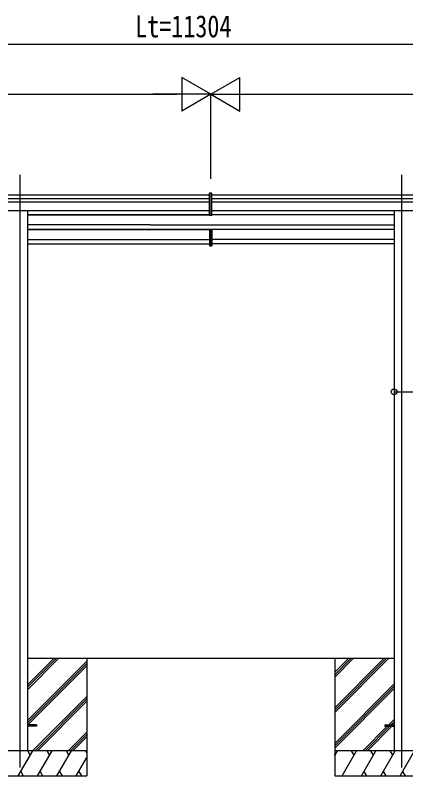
# Model space of a CAD drawing. Units: millimetres, scale not verified. Extents: x -16820 to 16820, y -11880 to 11880.
# Drawn here: x 11 to 2343, y -8343 to -3800 of the extents above; entities that cross this region are included whole.
import ezdxf
from ezdxf.enums import TextEntityAlignment as Align

# ---------------------------------------------------------------- set-up
doc = ezdxf.new("R2010")
doc.units = ezdxf.units.MM
doc.header["$LTSCALE"] = 40
for name, color, linetype in [('0-3_YKK_12', 2, 'Continuous'), ('0-4_YKK_13', 4, 'Continuous'), ('0-5_YKK_A1', 4, 'Continuous'), ('0-6_YKK_D', 6, 'Continuous')]:
    doc.layers.add(name, color=color, linetype=linetype)
doc.styles.add('ＭＳ ゴシック', font='')
doc.styles.get('ＭＳ ゴシック').set_extended_font_data('MS Gothic')

msp = doc.modelspace()

# ---------------------------------------------------------------- linework, layer by layer
at = {"layer": '0-3_YKK_12'}
for p, q in [((38.51, -4753.91), (38.51, -5231.65)), ((2318.51, -4753.91), (2318.51, -5231.65)), ((38.51, -5231.65), (38.51, -8293.43)), ((2318.51, -5231.65), (2318.51, -8293.43))]:
    msp.add_line(p, q, dxfattribs=at)
at = {"layer": '0-4_YKK_13'}
for p, q in [((1178.51, -4862.88), (1171.01, -4863.39)), ((1171.01, -4993.28), (1171.01, -4863.39)), ((1186.01, -4863.39), (1178.51, -4862.88)), ((1178.51, -4862.88), (1178.51, -4993.78)), ((1186.01, -4993.28), (1186.01, -4863.39)), ((1171.01, -5082.14), (1171.01, -5176.75)), ((1176.01, -5081.14), (1172.01, -5081.14)), ((1178.51, -5080.08), (1178.51, -5177.26)), ((1181.01, -5081.11), (1185.01, -5081.14)), ((1186.01, -5082.14), (1186.01, -5176.75)), ((1171.01, -5176.76), (1178.51, -5177.26)), ((1178.51, -5177.26), (1186.01, -5176.76)), ((138.51, -8038.93), (83.51, -8038.93)), ((138.51, -8038.93), (138.51, -8047.93)), ((2218.51, -8038.93), (2218.51, -8047.93)), ((2218.51, -8038.93), (2273.51, -8038.93)), ((138.51, -8047.93), (83.51, -8047.93)), ((2218.51, -8047.93), (2273.51, -8047.93))]:
    msp.add_line(p, q, dxfattribs=at)
for points in [[(1171.01, -4993.28), (1178.51, -4993.78), (1186.01, -4993.28)], [(1176.01, -5081.12), (1176.01, -5080.55), (1176.01, -5080.1)], [(1181.01, -5081.12), (1181.01, -5080.55), (1181.01, -5080.1)]]:
    msp.add_lwpolyline(points, dxfattribs=at)
for centre, major_axis, start_param, end_param in [((1172.01, -5082.14), (0.909, 0.42), 1.1412323, 2.7120287), ((1185.01, -5082.14), (0.909, -0.42), 0.429564, 2.0003603)]:
    msp.add_ellipse(centre, major_axis=major_axis, ratio=0.991593, start_param=start_param, end_param=end_param, dxfattribs=at)
at = {"layer": '0-5_YKK_A1'}
for p, q in [((-4385.59, -4872.22), (1171.01, -4872.22)), ((-4369.59, -4895.1), (1171.01, -4895.1)), ((1186.01, -4872.22), (6742.61, -4872.22)), ((1186.01, -4895.1), (6726.61, -4895.1)), ((-4369.59, -4915.25), (1171.01, -4915.25)), ((1186.01, -4915.25), (6726.61, -4915.25)), ((-4369.59, -4966.46), (1171.01, -4966.46)), ((83.71, -4966.46), (83.71, -8193.43)), ((83.71, -4992.37), (1171.01, -4992.37)), ((83.73, -4990.78), (1171.01, -4990.78)), ((92.46, -4990.78), (92.46, -4992.37)), ((100.61, -4990.78), (100.61, -4992.37)), ((272.46, -4990.78), (272.46, -4992.37)), ((280.61, -4990.78), (280.61, -4992.37)), ((452.46, -4990.78), (452.46, -4992.37)), ((460.61, -4990.78), (460.61, -4992.37)), ((632.46, -4990.78), (632.46, -4992.37)), ((640.61, -4990.78), (640.61, -4992.37)), ((812.46, -4990.78), (812.46, -4992.37)), ((812.46, -4990.78), (812.46, -4992.37)), ((820.61, -4990.78), (820.61, -4992.37)), ((820.61, -4990.78), (820.61, -4992.37)), ((992.46, -4990.78), (992.46, -4992.37)), ((992.46, -4990.78), (992.46, -4992.37)), ((1000.61, -4990.78), (1000.61, -4992.37)), ((1000.61, -4990.78), (1000.61, -4992.37)), ((1186.01, -4966.46), (6726.61, -4966.46)), ((1186.01, -4990.78), (2273.33, -4990.78)), ((2273.31, -4992.37), (1186.01, -4992.37)), ((1352.46, -4990.78), (1352.46, -4992.37)), ((1360.61, -4990.78), (1360.61, -4992.37)), ((1532.46, -4990.78), (1532.46, -4992.37)), ((1540.61, -4990.78), (1540.61, -4992.37)), ((1712.46, -4990.78), (1712.46, -4992.37)), ((1720.61, -4990.78), (1720.61, -4992.37)), ((1892.46, -4990.78), (1892.46, -4992.37)), ((1900.61, -4990.78), (1900.61, -4992.37)), ((2072.46, -4990.78), (2072.46, -4992.37)), ((2080.61, -4990.78), (2080.61, -4992.37)), ((2252.46, -4990.78), (2252.46, -4992.37)), ((2260.61, -4990.78), (2260.61, -4992.37)), ((818.51, -5051.15), (83.71, -5051.15)), ((83.71, -5077.39), (1178.51, -5077.39)), ((83.71, -5080.1), (1178.51, -5080.1)), ((92.46, -5077.39), (92.46, -5080.1)), ((100.61, -5077.39), (100.61, -5080.1)), ((272.46, -5077.39), (272.46, -5080.1)), ((280.61, -5077.39), (280.61, -5080.1)), ((452.46, -5077.39), (452.46, -5080.1)), ((460.61, -5077.39), (460.61, -5080.1)), ((632.46, -5077.39), (632.46, -5080.1)), ((640.61, -5077.39), (640.61, -5080.1)), ((812.46, -5077.39), (812.46, -5080.1)), ((818.51, -5051.15), (2273.32, -5051.08)), ((820.61, -5077.39), (820.61, -5080.1)), ((992.46, -5077.39), (992.46, -5080.1)), ((1000.61, -5077.39), (1000.61, -5080.1)), ((1172.46, -5077.39), (1172.46, -5080.1)), ((1178.51, -5077.39), (2273.32, -5077.39)), ((2273.31, -5080.1), (1178.51, -5080.1)), ((1180.61, -5077.39), (1180.61, -5080.1)), ((1352.46, -5077.39), (1352.46, -5080.1)), ((1360.61, -5077.39), (1360.61, -5080.1)), ((1532.46, -5077.39), (1532.46, -5080.1)), ((1540.61, -5077.39), (1540.61, -5080.1)), ((1712.46, -5077.39), (1712.46, -5080.1)), ((1720.61, -5077.39), (1720.61, -5080.1)), ((1892.46, -5077.39), (1892.46, -5080.1)), ((1900.61, -5077.39), (1900.61, -5080.1)), ((2072.46, -5077.39), (2072.46, -5080.1)), ((2080.61, -5077.39), (2080.61, -5080.1)), ((2252.46, -5077.39), (2252.46, -5080.1)), ((2260.61, -5077.39), (2260.61, -5080.1)), ((83.71, -5138.67), (1171.01, -5138.67)), ((83.71, -5164.75), (1171.01, -5164.76)), ((2273.31, -5138.67), (1186.01, -5138.67)), ((2273.31, -5164.75), (1186.01, -5164.75)), ((83.51, -7829.06), (269.14, -7643.43)), ((83.51, -7814.92), (255, -7643.43)), ((83.51, -7800.77), (240.86, -7643.43)), ((2273.51, -7643.43), (83.51, -7643.43)), ((83.51, -8012.9), (438.51, -7657.91)), ((83.51, -8027.05), (438.51, -7672.05)), ((438.51, -7643.43), (438.51, -8343.43)), ((1918.51, -7643.43), (1918.51, -8343.43)), ((1918.51, -7937.4), (2212.49, -7643.43)), ((1918.51, -7951.55), (2226.63, -7643.43)), ((1918.51, -7965.69), (2240.78, -7643.43)), ((1918.51, -7725.27), (2000.36, -7643.43)), ((1918.51, -7739.41), (2014.5, -7643.43)), ((1918.51, -7753.56), (2028.64, -7643.43)), ((85.77, -8038.93), (438.51, -7686.19)), ((1918.51, -8149.54), (2273.51, -7794.54)), ((1918.51, -8163.68), (2273.51, -7808.68)), ((1918.51, -8177.82), (2273.51, -7822.82)), ((115.12, -8193.43), (438.51, -7870.04)), ((129.26, -8193.43), (438.51, -7884.18)), ((143.41, -8193.43), (438.51, -7898.32)), ((2241.25, -8038.93), (2273.51, -8006.67)), ((2255.4, -8038.93), (2273.51, -8020.81)), ((2269.54, -8038.93), (2273.51, -8034.95)), ((327.25, -8193.43), (438.51, -8082.17)), ((2086.75, -8193.43), (2232.25, -8047.93)), ((2100.9, -8193.43), (2246.4, -8047.93)), ((2115.04, -8193.43), (2260.54, -8047.93)), ((341.39, -8193.43), (438.51, -8096.31)), ((355.54, -8193.43), (438.51, -8110.45)), ((438.51, -8193.43), (-361.49, -8193.43)), ((29.47, -8343.43), (116.07, -8193.43)), ((101.07, -8219.41), (86.07, -8193.43)), ((144.94, -8343.43), (231.54, -8193.43)), ((216.54, -8219.41), (201.54, -8193.43)), ((260.41, -8343.43), (347.01, -8193.43)), ((332.01, -8219.41), (317.01, -8193.43)), ((438.51, -8203.87), (432.48, -8193.43)), ((2718.51, -8193.43), (1918.51, -8193.43)), ((1918.51, -8222.37), (1935.22, -8193.43)), ((1920.22, -8219.41), (1918.51, -8216.45)), ((1963.06, -8343.43), (2049.66, -8193.43)), ((2034.66, -8219.41), (2019.66, -8193.43)), ((2078.53, -8343.43), (2165.13, -8193.43)), ((2150.13, -8219.41), (2135.13, -8193.43)), ((2194, -8343.43), (2280.6, -8193.43)), ((2265.6, -8219.41), (2250.6, -8193.43)), ((2309.47, -8343.43), (2396.07, -8193.43)), ((375.88, -8343.43), (438.51, -8234.94)), ((-361.49, -8343.43), (438.51, -8343.43)), ((44.47, -8317.45), (59.47, -8343.43)), ((159.94, -8317.45), (174.94, -8343.43)), ((275.41, -8317.45), (290.41, -8343.43)), ((390.88, -8317.45), (405.88, -8343.43)), ((1918.51, -8343.43), (2718.51, -8343.43)), ((2093.53, -8317.45), (2108.53, -8343.43)), ((2209, -8317.45), (2224, -8343.43)), ((2324.47, -8317.45), (2339.47, -8343.43))]:
    msp.add_line(p, q, dxfattribs=at)
msp.add_lwpolyline([(2273.31, -4966.46), (2273.51, -7468.43), (2273.51, -8193.43)], dxfattribs=at)
at = {"layer": '0-6_YKK_D'}
for p, q in [((-4273.59, -3972.22), (6630.51, -3972.22)), ((1178.51, -4272.22), (1005.31, -4172.22)), ((1005.31, -4172.22), (1005.31, -4372.22)), ((1178.51, -4272.22), (1351.72, -4172.22)), ((1351.72, -4372.22), (1351.72, -4172.22)), ((-4273.59, -4272.22), (978.51, -4272.22)), ((1178.51, -4272.22), (832.1, -4272.22)), ((1178.51, -4272.22), (1005.31, -4372.22)), ((1178.51, -4777.83), (1178.51, -4271.22)), ((1178.51, -4776.13), (1178.51, -4271.22)), ((1178.51, -4272.22), (1351.72, -4372.22)), ((1178.51, -4272.22), (1524.92, -4272.22)), ((1378.51, -4272.22), (6630.51, -4272.22))]:
    msp.add_line(p, q, dxfattribs=at)
msp.add_lwpolyline([(2273.31, -6050.2), (2363.71, -6050.2), (2653.58, -6050.2)], dxfattribs=at)
msp.add_circle((2273.31, -6050.2), 17, dxfattribs=at)

# ---------------------------------------------------------------- texts
at = {"layer": '0-6_YKK_D', "style": 'ＭＳ ゴシック', "width": 0.8}
msp.add_text('Lt=11304', height=132, dxfattribs=at).set_placement((727.26, -3971.22), align=Align.BOTTOM_LEFT)

doc.saveas('drawing.dxf')
